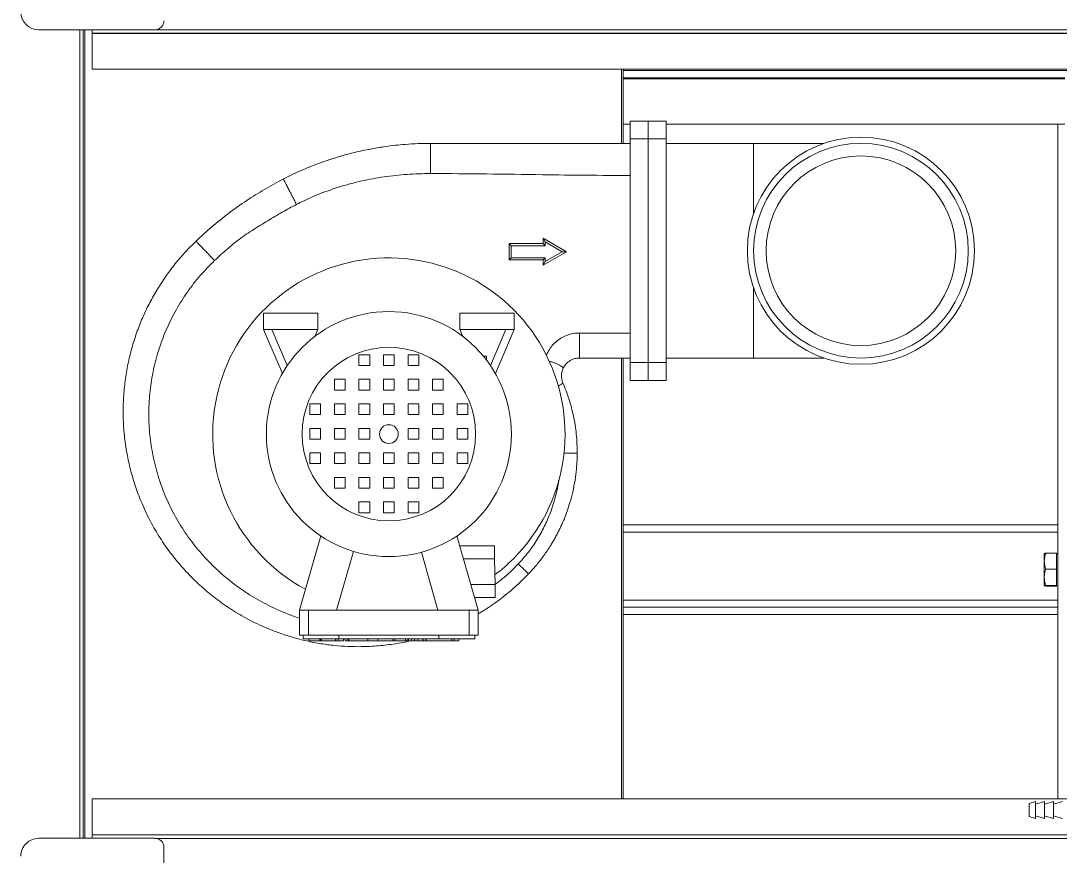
# Model space of a CAD drawing. Header units: millimetres. Extents: x 7703 to 14147, y -5820 to 95.
# Drawn here: x 12644.7 to 12702.8, y -3929.3 to -3882.6 of the extents above; entities that cross this region are included whole.
import ezdxf

# ---------------------------------------------------------------- set-up
doc = ezdxf.new("R2010")
doc.units = ezdxf.units.MM

# ---------------------------------------------------------------- blocks, each defined once
blk = doc.blocks.new('FD-100 SAG')
at = {"color": 1, "linetype": 'Continuous', "lineweight": 15}
for p, q in [((4878.97, 2413.92), (4878.97, 1710.47)), ((4879.76, 1413.67), (4879.76, 2413.67)), ((4899.75, 1413.67), (4899.75, 2413.67)), ((4899.76, 1413.67), (4899.76, 2413.67)), ((4901.77, 1448.98), (4901.77, 2378.35)), ((4449.75, 1448.98), (4449.75, 1990.8)), ((4451.76, 1413.67), (4451.76, 1990.65)), ((4451.77, 1413.67), (4451.77, 1990.65)), ((4471.76, 1413.67), (4471.76, 1960.8)), ((4460.83, 1956.09), (4462.33, 1951.09)), ((4468.81, 1951.09), (4470.31, 1956.09)), ((4848.97, 1953.46), (4471.76, 1953.46)), ((4574.97, 1710.47), (4574.97, 1953.46)), ((4578.97, 1710.47), (4578.97, 1953.46)), ((4582.97, 1710.47), (4582.97, 1953.46)), ((4590.81, 1952.86), (4590.81, 1946.77)), ((4590.81, 1952.86), (4590.97, 1952.86)), ((4590.97, 1953.46), (4590.97, 1952.86)), ((4590.97, 1952.86), (4591.13, 1952.86)), ((4591.13, 1952.86), (4591.13, 1946.77)), ((4591.13, 1952.86), (4595.7, 1952.86)), ((4595.7, 1952.86), (4600.28, 1952.86)), ((4600.28, 1952.86), (4600.28, 1946.77)), ((4600.28, 1952.86), (4604.7, 1952.86)), ((4604.7, 1952.86), (4609.12, 1952.86)), ((4608.97, 1952.86), (4608.97, 1953.46)), ((4609.12, 1952.86), (4609.12, 1946.77)), ((4620.97, 1710.47), (4620.97, 1953.46)), ((4624.97, 1710.47), (4624.97, 1953.46)), ((4848.97, 1953.46), (4848.97, 1957.46)), ((4848.97, 1734.47), (4848.97, 1953.46)), ((4874.23, 1957.46), (4874.23, 1710.47)), ((4874.97, 1957.46), (4874.97, 1710.47)), ((4460.83, 1951.09), (4462.33, 1946.09)), ((4460.83, 1951.09), (4470.31, 1951.09)), ((4468.81, 1946.09), (4470.31, 1951.09)), ((4460.83, 1946.09), (4462.33, 1941.09)), ((4460.83, 1946.09), (4470.31, 1946.09)), ((4468.81, 1941.09), (4470.31, 1946.09)), ((4595.7, 1945.96), (4590.97, 1945.96)), ((4595.7, 1945.96), (4604.7, 1945.96)), ((4604.7, 1945.96), (4608.96, 1945.96)), ((4460.83, 1941.09), (4461.88, 1937.57)), ((4460.83, 1941.09), (4470.31, 1941.09)), ((4461.88, 1937.57), (4469.26, 1937.57)), ((4469.26, 1937.57), (4470.31, 1941.09)), ((4718.24, 1822.64), (4718.24, 1783.43)), ((4838.24, 1783.43), (4838.24, 1822.64)), ((4718.24, 1783.43), (4718.24, 1734.47)), ((4757.45, 1783.43), (4718.24, 1783.43)), ((4838.24, 1783.43), (4799.03, 1783.43)), ((4838.24, 1734.47), (4838.24, 1783.43)), ((4705.74, 1724.47), (4705.74, 1734.47)), ((4705.74, 1734.47), (4715.74, 1734.47)), ((4715.74, 1734.47), (4715.74, 1724.47)), ((4840.74, 1734.47), (4715.74, 1734.47)), ((4840.74, 1724.47), (4840.74, 1734.47)), ((4840.74, 1734.47), (4850.74, 1734.47)), ((4850.74, 1734.47), (4850.74, 1724.47)), ((4715.74, 1724.47), (4705.74, 1724.47)), ((4705.74, 1714.47), (4705.74, 1724.47)), ((4840.74, 1724.47), (4715.74, 1724.47)), ((4715.74, 1724.47), (4715.74, 1714.47)), ((4850.74, 1724.47), (4840.74, 1724.47)), ((4840.74, 1714.47), (4840.74, 1724.47)), ((4850.74, 1724.47), (4850.74, 1714.47)), ((4718.24, 1710.47), (4471.76, 1710.47)), ((4718.24, 1709.47), (4471.76, 1709.47)), ((4715.74, 1714.47), (4705.74, 1714.47)), ((4715.74, 1714.47), (4840.74, 1714.47)), ((4718.24, 1686.02), (4718.24, 1714.47)), ((4732.24, 1714.47), (4732.24, 1686.02)), ((4879.76, 1710.47), (4838.24, 1710.47)), ((4879.76, 1709.47), (4838.24, 1709.47)), ((4850.74, 1714.47), (4840.74, 1714.47)), ((4848.97, 1710.47), (4848.97, 1714.47)), ((4777.7, 1678.78), (4770.2, 1665.79)), ((4777.7, 1676.47), (4772.2, 1666.95)), ((4777.7, 1676.47), (4777.7, 1678.78)), ((4785.2, 1665.79), (4777.7, 1678.78)), ((4783.2, 1666.95), (4777.7, 1676.47)), ((4772.2, 1666.95), (4770.2, 1665.79)), ((4770.2, 1665.79), (4773.2, 1665.79)), ((4772.2, 1666.95), (4774.35, 1666.95)), ((4774.35, 1666.95), (4773.2, 1665.79)), ((4773.2, 1665.79), (4773.2, 1646.78)), ((4774.35, 1666.95), (4774.35, 1647.94)), ((4781.04, 1647.94), (4781.04, 1666.95)), ((4781.04, 1666.95), (4782.2, 1665.79)), ((4781.04, 1666.95), (4783.2, 1666.95)), ((4782.2, 1646.78), (4782.2, 1665.79)), ((4782.2, 1665.79), (4785.2, 1665.79)), ((4783.2, 1666.95), (4785.2, 1665.79)), ((4734.24, 1649.47), (4709.61, 1639.01)), ((4714.01, 1636.28), (4734.24, 1644.87)), ((4734.24, 1619.16), (4734.24, 1649.47)), ((4734.24, 1649.47), (4743.24, 1649.47)), ((4743.24, 1619.16), (4743.24, 1649.47)), ((4774.35, 1647.94), (4773.2, 1646.78)), ((4773.2, 1646.78), (4782.2, 1646.78)), ((4774.35, 1647.94), (4781.04, 1647.94)), ((4781.04, 1647.94), (4782.2, 1646.78)), ((4653.45, 1644.41), (4653.95, 1644.41)), ((4653.45, 1644.24), (4653.45, 1644.41)), ((4697.54, 1644.41), (4698.04, 1644.41)), ((4698.04, 1644.41), (4698.04, 1644.24)), ((4584.44, 1638.96), (4584.44, 1627.41)), ((4584.44, 1638.96), (4591.65, 1638.83)), ((4591.65, 1638.83), (4591.65, 1625.34)), ((4591.65, 1638.83), (4606.08, 1638.58)), ((4606.08, 1638.58), (4606.08, 1621.2)), ((4606.08, 1638.58), (4613.3, 1638.46)), ((4613.3, 1638.46), (4613.3, 1619.13)), ((4719.38, 1634.06), (4717.13, 1634.06)), ((4719.38, 1632.28), (4719.38, 1634.06)), ((4561.24, 1627.47), (4563.24, 1627.47)), ((4561.24, 1607.47), (4561.24, 1627.47)), ((4563.24, 1624.47), (4563.24, 1629.47)), ((4563.24, 1629.47), (4577.24, 1629.47)), ((4577.24, 1629.47), (4618.8, 1617.55)), ((4577.24, 1629.47), (4577.24, 1624.47)), ((4584.44, 1628.36), (4583.95, 1627.55)), ((4577.24, 1624.47), (4563.24, 1624.47)), ((4563.24, 1534.47), (4563.24, 1624.47)), ((4577.24, 1624.47), (4577.24, 1606.95)), ((4665.21, 1623.62), (4659.21, 1623.62)), ((4659.21, 1623.62), (4659.21, 1617.63)), ((4665.21, 1617.63), (4665.21, 1623.62)), ((4678.93, 1623.62), (4672.93, 1623.62)), ((4672.93, 1623.62), (4672.93, 1617.63)), ((4678.93, 1617.63), (4678.93, 1623.62)), ((4692.65, 1623.62), (4686.65, 1623.62)), ((4686.65, 1623.62), (4686.65, 1617.63)), ((4692.65, 1617.63), (4692.65, 1623.62)), ((4560.24, 1618.63), (4561.24, 1618.63)), ((4560.24, 1615.94), (4561.24, 1615.94)), ((4560.24, 1615.94), (4560.24, 1614.68)), ((4659.21, 1617.63), (4665.21, 1617.63)), ((4672.93, 1617.63), (4678.93, 1617.63)), ((4686.65, 1617.63), (4692.65, 1617.63)), ((4730.36, 1620.81), (4734.24, 1619.16)), ((4734.24, 1619.16), (4743.24, 1619.16)), ((4560.24, 1614.68), (4561.24, 1614.68)), ((4560.24, 1614.68), (4560.24, 1600.4)), ((4561.24, 1607.47), (4563.24, 1607.47)), ((4561.24, 1551.47), (4561.24, 1607.47)), ((4609.7, 1597.64), (4577.24, 1606.95)), ((4577.24, 1606.95), (4577.24, 1550.22)), ((4651.49, 1609.91), (4645.49, 1609.91)), ((4645.49, 1609.91), (4645.49, 1603.91)), ((4651.49, 1603.91), (4651.49, 1609.91)), ((4665.21, 1609.91), (4659.21, 1609.91)), ((4659.21, 1609.91), (4659.21, 1603.91)), ((4665.21, 1603.91), (4665.21, 1609.91)), ((4678.93, 1609.91), (4672.93, 1609.91)), ((4672.93, 1609.91), (4672.93, 1603.91)), ((4678.93, 1603.91), (4678.93, 1609.91)), ((4692.65, 1609.91), (4686.65, 1609.91)), ((4686.65, 1609.91), (4686.65, 1603.91)), ((4692.65, 1603.91), (4692.65, 1609.91)), ((4706.36, 1609.91), (4700.36, 1609.91)), ((4700.36, 1609.91), (4700.36, 1603.91)), ((4706.36, 1603.91), (4706.36, 1609.91)), ((4560.24, 1600.4), (4561.24, 1600.4)), ((4560.24, 1600.22), (4560.24, 1600.1)), ((4560.24, 1600.1), (4561.24, 1600.1)), ((4560.24, 1600.1), (4560.24, 1598.67)), ((4560.24, 1598.67), (4561.24, 1598.67)), ((4560.24, 1598.67), (4560.24, 1598.54)), ((4560.24, 1598.54), (4560.24, 1595.81)), ((4560.24, 1598.54), (4561.24, 1598.54)), ((4645.49, 1603.91), (4651.49, 1603.91)), ((4659.21, 1603.91), (4665.21, 1603.91)), ((4672.93, 1603.91), (4678.93, 1603.91)), ((4686.65, 1603.91), (4692.65, 1603.91)), ((4700.36, 1603.91), (4706.36, 1603.91)), ((4560.24, 1595.63), (4561.24, 1595.63)), ((4560.24, 1593.88), (4561.24, 1593.88)), ((4637.77, 1596.19), (4631.77, 1596.19)), ((4631.77, 1596.19), (4631.77, 1590.19)), ((4637.77, 1590.19), (4637.77, 1596.19)), ((4651.49, 1596.19), (4645.49, 1596.19)), ((4645.49, 1596.19), (4645.49, 1590.19)), ((4651.49, 1590.19), (4651.49, 1596.19)), ((4665.21, 1596.19), (4659.21, 1596.19)), ((4659.21, 1596.19), (4659.21, 1590.19)), ((4665.21, 1590.19), (4665.21, 1596.19)), ((4678.93, 1596.19), (4672.93, 1596.19)), ((4672.93, 1596.19), (4672.93, 1590.19)), ((4678.93, 1590.19), (4678.93, 1596.19)), ((4692.65, 1596.19), (4686.65, 1596.19)), ((4686.65, 1596.19), (4686.65, 1590.19)), ((4692.65, 1590.19), (4692.65, 1596.19)), ((4706.36, 1596.19), (4700.36, 1596.19)), ((4700.36, 1596.19), (4700.36, 1590.19)), ((4706.36, 1590.19), (4706.36, 1596.19)), ((4720.08, 1596.19), (4714.08, 1596.19)), ((4714.08, 1596.19), (4714.08, 1590.19)), ((4720.08, 1590.19), (4720.08, 1596.19)), ((4560.24, 1592.15), (4561.24, 1592.15)), ((4560.24, 1591.97), (4560.24, 1590.48)), ((4560.24, 1590.48), (4561.24, 1590.48)), ((4560.24, 1590.31), (4560.24, 1590.14)), ((4560.24, 1590.14), (4561.24, 1590.14)), ((4560.24, 1590.14), (4560.24, 1588.87)), ((4560.24, 1588.87), (4560.24, 1588.72)), ((4560.24, 1588.87), (4561.24, 1588.87)), ((4560.24, 1588.72), (4561.24, 1588.72)), ((4560.24, 1588.72), (4560.24, 1582.75)), ((4631.77, 1590.19), (4637.77, 1590.19)), ((4645.49, 1590.19), (4651.49, 1590.19)), ((4659.21, 1590.19), (4665.21, 1590.19)), ((4672.93, 1590.19), (4678.93, 1590.19)), ((4686.65, 1590.19), (4692.65, 1590.19)), ((4700.36, 1590.19), (4706.36, 1590.19)), ((4714.08, 1590.19), (4720.08, 1590.19)), ((4560.24, 1582.75), (4561.24, 1582.75)), ((4560.24, 1582.75), (4560.24, 1581.61)), ((4560.24, 1581.61), (4561.24, 1581.61)), ((4560.24, 1581.61), (4560.24, 1573.3)), ((4637.77, 1582.47), (4631.77, 1582.47)), ((4631.77, 1582.47), (4631.77, 1576.47)), ((4637.77, 1576.47), (4637.77, 1582.47)), ((4651.49, 1582.47), (4645.49, 1582.47)), ((4645.49, 1582.47), (4645.49, 1576.47)), ((4651.49, 1576.47), (4651.49, 1582.47)), ((4665.21, 1582.47), (4659.21, 1582.47)), ((4659.21, 1582.47), (4659.21, 1576.47)), ((4665.21, 1576.47), (4665.21, 1582.47)), ((4692.65, 1582.47), (4686.65, 1582.47)), ((4686.65, 1582.47), (4686.65, 1576.47)), ((4692.65, 1576.47), (4692.65, 1582.47)), ((4706.36, 1582.47), (4700.36, 1582.47)), ((4700.36, 1582.47), (4700.36, 1576.47)), ((4706.36, 1576.47), (4706.36, 1582.47)), ((4720.08, 1582.47), (4714.08, 1582.47)), ((4714.08, 1582.47), (4714.08, 1576.47)), ((4720.08, 1576.47), (4720.08, 1582.47)), ((4631.77, 1576.47), (4637.77, 1576.47)), ((4645.49, 1576.47), (4651.49, 1576.47)), ((4659.21, 1576.47), (4665.21, 1576.47)), ((4686.65, 1576.47), (4692.65, 1576.47)), ((4700.36, 1576.47), (4706.36, 1576.47)), ((4714.08, 1576.47), (4720.08, 1576.47)), ((4560.24, 1573.3), (4561.24, 1573.3)), ((4560.24, 1573.3), (4560.24, 1567.71)), ((4560.24, 1567.71), (4560.24, 1557.07)), ((4560.24, 1567.71), (4561.24, 1567.71)), ((4637.77, 1568.75), (4631.77, 1568.75)), ((4631.77, 1568.75), (4631.77, 1562.75)), ((4637.77, 1562.75), (4637.77, 1568.75)), ((4651.49, 1568.75), (4645.49, 1568.75)), ((4645.49, 1568.75), (4645.49, 1562.75)), ((4651.49, 1562.75), (4651.49, 1568.75)), ((4665.21, 1568.75), (4659.21, 1568.75)), ((4659.21, 1568.75), (4659.21, 1562.75)), ((4665.21, 1562.75), (4665.21, 1568.75)), ((4678.93, 1568.75), (4672.93, 1568.75)), ((4672.93, 1568.75), (4672.93, 1562.75)), ((4678.93, 1562.75), (4678.93, 1568.75)), ((4692.65, 1568.75), (4686.65, 1568.75)), ((4686.65, 1568.75), (4686.65, 1562.75)), ((4692.65, 1562.75), (4692.65, 1568.75)), ((4706.36, 1568.75), (4700.36, 1568.75)), ((4700.36, 1568.75), (4700.36, 1562.75)), ((4706.36, 1562.75), (4706.36, 1568.75)), ((4720.08, 1568.75), (4714.08, 1568.75)), ((4714.08, 1568.75), (4714.08, 1562.75)), ((4720.08, 1562.75), (4720.08, 1568.75)), ((4577.24, 1550.22), (4610.17, 1559.66)), ((4631.77, 1562.75), (4637.77, 1562.75)), ((4645.49, 1562.75), (4651.49, 1562.75)), ((4659.21, 1562.75), (4665.21, 1562.75)), ((4672.93, 1562.75), (4678.93, 1562.75)), ((4686.65, 1562.75), (4692.65, 1562.75)), ((4700.36, 1562.75), (4706.36, 1562.75)), ((4714.08, 1562.75), (4720.08, 1562.75)), ((4560.24, 1557.07), (4561.24, 1557.07)), ((4560.24, 1557.07), (4560.24, 1556.61)), ((4560.24, 1556.61), (4561.24, 1556.61)), ((4560.24, 1554.98), (4561.24, 1554.98)), ((4560.24, 1554.2), (4561.24, 1554.2)), ((4560.24, 1554.06), (4561.24, 1554.06)), ((4651.49, 1555.04), (4645.49, 1555.04)), ((4645.49, 1555.04), (4645.49, 1549.04)), ((4651.49, 1549.04), (4651.49, 1555.04)), ((4665.21, 1555.04), (4659.21, 1555.04)), ((4659.21, 1555.04), (4659.21, 1549.04)), ((4665.21, 1549.04), (4665.21, 1555.04)), ((4678.93, 1555.04), (4672.93, 1555.04)), ((4672.93, 1555.04), (4672.93, 1549.04)), ((4678.93, 1549.04), (4678.93, 1555.04)), ((4692.65, 1555.04), (4686.65, 1555.04)), ((4686.65, 1555.04), (4686.65, 1549.04)), ((4692.65, 1549.04), (4692.65, 1555.04)), ((4706.36, 1555.04), (4700.36, 1555.04)), ((4700.36, 1555.04), (4700.36, 1549.04)), ((4706.36, 1549.04), (4706.36, 1555.04)), ((4560.24, 1551.19), (4561.24, 1551.19)), ((4560.24, 1551.19), (4560.24, 1549.74)), ((4560.24, 1549.74), (4561.24, 1549.74)), ((4560.24, 1549.74), (4560.24, 1549.6)), ((4560.24, 1549.6), (4561.24, 1549.6)), ((4560.24, 1549.6), (4560.24, 1541.83)), ((4561.24, 1551.47), (4563.24, 1551.47)), ((4561.24, 1531.47), (4561.24, 1551.47)), ((4577.24, 1550.22), (4577.24, 1534.47)), ((4645.49, 1549.04), (4651.49, 1549.04)), ((4659.21, 1549.04), (4665.21, 1549.04)), ((4672.93, 1549.04), (4678.93, 1549.04)), ((4686.65, 1549.04), (4692.65, 1549.04)), ((4700.36, 1549.04), (4706.36, 1549.04)), ((4560.24, 1541.83), (4561.24, 1541.83)), ((4560.24, 1541.83), (4560.24, 1541.49)), ((4560.24, 1541.49), (4561.24, 1541.49)), ((4560.24, 1541.49), (4560.24, 1541.13)), ((4560.24, 1541.06), (4561.24, 1541.06)), ((4560.24, 1541.06), (4560.24, 1540.93)), ((4560.24, 1540.93), (4561.24, 1540.93)), ((4560.24, 1540.93), (4560.24, 1534.73)), ((4618.8, 1541.39), (4577.24, 1529.47)), ((4665.21, 1541.32), (4659.21, 1541.32)), ((4659.21, 1541.32), (4659.21, 1535.32)), ((4665.21, 1535.32), (4665.21, 1541.32)), ((4678.93, 1541.32), (4672.93, 1541.32)), ((4672.93, 1541.32), (4672.93, 1535.32)), ((4678.93, 1535.32), (4678.93, 1541.32)), ((4692.65, 1541.32), (4686.65, 1541.32)), ((4686.65, 1541.32), (4686.65, 1535.32)), ((4692.65, 1535.32), (4692.65, 1541.32)), ((4560.24, 1534.73), (4561.24, 1534.73)), ((4563.24, 1534.47), (4577.24, 1534.47)), ((4563.24, 1529.47), (4563.24, 1534.47)), ((4577.24, 1534.47), (4577.24, 1529.47)), ((4659.21, 1535.32), (4665.21, 1535.32)), ((4672.93, 1535.32), (4678.93, 1535.32)), ((4686.65, 1535.32), (4692.65, 1535.32)), ((4730.36, 1538.13), (4734.24, 1539.78)), ((4734.24, 1539.78), (4743.24, 1539.78)), ((4734.24, 1539.78), (4734.24, 1509.47)), ((4743.24, 1539.78), (4743.24, 1509.47)), ((4561.24, 1531.47), (4563.24, 1531.47)), ((4577.24, 1529.47), (4563.24, 1529.47)), ((4734.24, 1509.47), (4709.61, 1519.93)), ((4714.01, 1522.66), (4734.24, 1514.07)), ((4653.45, 1514.53), (4653.45, 1514.7)), ((4653.95, 1514.53), (4653.45, 1514.53)), ((4698.04, 1514.53), (4697.54, 1514.53)), ((4698.04, 1514.7), (4698.04, 1514.53)), ((4734.24, 1509.47), (4743.24, 1509.47)), ((4388.76, 1453.67), (4444.76, 1453.67)), ((4449.76, 1448.67), (4449.76, 1383.67)), ((4901.76, 1383.67), (4901.76, 1448.67)), ((4449.75, 1413.67), (4451.76, 1413.67)), ((4451.76, 1413.67), (4451.77, 1413.67)), ((4451.77, 1413.67), (4471.76, 1413.67)), ((4879.76, 1413.67), (4899.75, 1413.67)), ((4899.75, 1413.67), (4899.76, 1413.67)), ((4899.76, 1413.67), (4901.77, 1413.67)), ((4901.76, 1409.47), (4449.76, 1409.47)), ((4901.76, 1409.46), (4449.76, 1409.46)), ((4449.76, 1408.46), (4901.76, 1408.46)), ((4449.76, 1406.72), (4901.76, 1406.72))]:
    blk.add_line(p, q, dxfattribs=at)
for centre, radius in [((4778.24, 1843.43), 63.5), ((4778.24, 1843.43), 60), ((4778.24, 1843.43), 53), ((4675.74, 1579.47), 68.5), ((4675.74, 1579.47), 48.5), ((4675.74, 1579.47), 5.24)]:
    blk.add_circle(centre, radius, dxfattribs=at)
for centre, radius, start, end in [((4675.74, 1579.47), 98.5, 208.25792, 135), ((4675.74, 1579.47), 98.5, 135, 143.00784), ((4444.76, 1448.67), 5, 0, 90), ((4906.76, 1448.67), 5, 90, 180), ((4439.76, 1383.67), 10, 270, 0), ((4911.76, 1383.67), 10, 180, 270)]:
    blk.add_arc(centre, radius, start, end, dxfattribs=at)
for points, knots in [([(4590.97, 1945.96), (4590.97, 1945.96), (4590.94, 1945.97), (4590.88, 1946.15), (4590.84, 1946.56), (4590.81, 1946.77)], [0, 0, 0, 0, 0.070096, 0.530789, 1, 1, 1, 1]), ([(4591.13, 1946.77), (4591.1, 1946.54), (4591.05, 1946.09), (4591, 1946), (4590.97, 1945.96)], [0, 0, 0, 0, 0.495459, 1, 1, 1, 1]), ([(4595.7, 1945.96), (4595.36, 1945.97), (4593.81, 1946.01), (4592.3, 1946.43), (4591.13, 1946.77)], [0, 0, 0, 0, 0.220365, 1, 1, 1, 1]), ([(4600.28, 1946.77), (4599.99, 1946.67), (4598.5, 1946.2), (4596.95, 1946.07), (4595.7, 1945.96)], [0, 0, 0, 0, 0.196355, 1, 1, 1, 1]), ([(4604.7, 1945.96), (4604.59, 1945.96), (4603.8, 1945.97), (4602.31, 1946.15), (4600.96, 1946.56), (4600.28, 1946.77)], [0, 0, 0, 0, 0.070092, 0.530785, 1, 1, 1, 1]), ([(4609.12, 1946.77), (4608.4, 1946.54), (4606.95, 1946.09), (4605.45, 1946), (4604.7, 1945.96)], [0, 0, 0, 0, 0.495457, 1, 1, 1, 1]), ([(4608.96, 1945.96), (4608.96, 1945.96), (4608.99, 1945.97), (4609.05, 1946.15), (4609.09, 1946.56), (4609.12, 1946.77)], [0, 0, 0, 0, 0.070096, 0.530789, 1, 1, 1, 1]), ([(4821.38, 1602.77), (4821.33, 1613.19), (4821.23, 1634.05), (4820.56, 1671.28), (4820.36, 1698.09), (4820.24, 1714.47)], [0, 0, 0, 0, 0.279991, 0.560005, 1, 1, 1, 1]), ([(4838.24, 1714.47), (4838.24, 1704.05), (4838.24, 1683.19), (4838.24, 1645.96), (4838.24, 1619.15), (4838.24, 1602.77)], [0, 0, 0, 0, 0.279991, 0.560005, 1, 1, 1, 1]), ([(4712.5, 1676.97), (4713.32, 1677.44), (4715.03, 1678.43), (4716.88, 1680.73), (4718.05, 1683.36), (4718.18, 1685.18), (4718.24, 1686.02)], [0, 0, 0, 0, 0.254252, 0.530915, 0.782172, 1, 1, 1, 1]), ([(4732.24, 1686.02), (4731.33, 1686.02), (4729.49, 1686.02), (4726.85, 1686.02), (4724.41, 1686.02), (4722.28, 1686.02), (4720.53, 1686.02), (4719.23, 1686.02), (4718.4, 1686.02), (4718.3, 1686.02), (4718.24, 1686.02)], [0, 0, 0, 0, 0.125, 0.25, 0.375001, 0.5, 0.625002, 0.750003, 0.875003, 1, 1, 1, 1]), ([(4732.24, 1686.02), (4732.19, 1684.9), (4732.07, 1682.65), (4731.16, 1679.38), (4729.77, 1676.31), (4727.92, 1673.56), (4725.67, 1671.17), (4723, 1668.99), (4720.87, 1668), (4719.73, 1667.47)], [0, 0, 0, 0, 0.141649, 0.285487, 0.426281, 0.566931, 0.70343, 0.841112, 1, 1, 1, 1]), ([(4597.61, 1657.61), (4599.09, 1658.97), (4602.16, 1661.8), (4607.24, 1665.78), (4611.57, 1668.75), (4614.9, 1670.8), (4617.02, 1672.04), (4619.21, 1673.24), (4621.48, 1674.42), (4623.81, 1675.55), (4626.22, 1676.64), (4629.16, 1677.87), (4632.91, 1679.29), (4637.76, 1680.87), (4643.55, 1682.4), (4649.79, 1683.62), (4655.79, 1684.38), (4660.79, 1684.74), (4663.72, 1684.79), (4664.99, 1684.81)], [0, 0, 0, 0, 0.081183, 0.167933, 0.260252, 0.292599, 0.325577, 0.359188, 0.393431, 0.428307, 0.463814, 0.499954, 0.556871, 0.625403, 0.705549, 0.797998, 0.881739, 0.949074, 1, 1, 1, 1]), ([(4664.99, 1684.81), (4668.55, 1684.72), (4675.56, 1684.54), (4685.75, 1682.86), (4695.35, 1680.39), (4701.36, 1678), (4704.3, 1676.83)], [0, 0, 0, 0, 0.264878, 0.519754, 0.764748, 1, 1, 1, 1]), ([(4664.99, 1684.81), (4664.99, 1684.78), (4664.99, 1684.71), (4664.99, 1684.19), (4664.99, 1683.32), (4665, 1682.09), (4665.01, 1680.58), (4665.02, 1679), (4665.02, 1677.87), (4665.03, 1677.37)], [0, 0, 0, 0, 0.1350579, 0.2782168, 0.427324, 0.5795907, 0.7318598, 0.880968, 1, 1, 1, 1]), ([(4650.01, 1674.39), (4649.58, 1674.34), (4646.25, 1673.99), (4640.14, 1672.52), (4631.88, 1669.95), (4623.98, 1666.53), (4616.53, 1662.37), (4609.48, 1657.53), (4605.24, 1653.72), (4603.13, 1651.82)], [0, 0, 0, 0, 0.024864, 0.190008, 0.354736, 0.516142, 0.676937, 0.838992, 1, 1, 1, 1]), ([(4702.54, 1674.14), (4702.56, 1674.18), (4702.9, 1674.86), (4703.44, 1675.8), (4704.04, 1676.74), (4704.21, 1676.8), (4704.3, 1676.83)], [0, 0, 0, 0, 0.024284, 0.353338, 0.682389, 1, 1, 1, 1]), ([(4704.3, 1676.83), (4704.63, 1676.71), (4705.28, 1676.45), (4706.7, 1676.1), (4708.49, 1675.96), (4710.48, 1676.18), (4711.83, 1676.71), (4712.5, 1676.97)], [0, 0, 0, 0, 0.116999, 0.234164, 0.481995, 0.745703, 1, 1, 1, 1]), ([(4716.62, 1668.9), (4716.43, 1669.45), (4715.99, 1670.74), (4715.28, 1672.53), (4714.54, 1674.24), (4713.85, 1675.58), (4713.27, 1676.49), (4712.8, 1676.99), (4712.6, 1676.98), (4712.5, 1676.97)], [0, 0, 0, 0, 0.1151213, 0.264941, 0.4180239, 0.571106, 0.7209269, 0.8646179, 1, 1, 1, 1]), ([(4575.26, 1629.47), (4576, 1630.71), (4577.59, 1633.36), (4580.22, 1637.29), (4584.31, 1642.97), (4589.93, 1649.92), (4595.09, 1655.08), (4597.61, 1657.61)], [0, 0, 0, 0, 0.119779, 0.257644, 0.393146, 0.703126, 1, 1, 1, 1]), ([(4597.61, 1657.61), (4597.68, 1657.53), (4597.79, 1657.41), (4598.48, 1656.69), (4599.2, 1655.94), (4600.08, 1655.01), (4601.37, 1653.67), (4602.44, 1652.55), (4603.13, 1651.82)], [0, 0, 0, 0, 0.2394616, 0.3683649, 0.5000061, 0.6316434, 0.760546, 1, 1, 1, 1]), ([(4603.13, 1651.82), (4600.21, 1648.94), (4596.08, 1644.87), (4592.65, 1640.19), (4591.64, 1638.82)], [0, 0, 0, 0, 0.70562, 1, 1, 1, 1]), ([(4560.24, 1618.63), (4560.24, 1618.25), (4560.24, 1617.5), (4560.24, 1616.34), (4560.24, 1616.09), (4560.24, 1615.94)], [0, 0, 0, 0, 0.281634, 0.558096, 1, 1, 1, 1]), ([(4804.11, 1527.82), (4805.52, 1530.69), (4808.34, 1536.44), (4811.87, 1545.45), (4814.88, 1554.74), (4817.56, 1565.2), (4819.69, 1576.85), (4821.12, 1589.71), (4821.29, 1598.39), (4821.38, 1602.77)], [0, 0, 0, 0, 0.123446, 0.247727, 0.37336, 0.500844, 0.664595, 0.830679, 1, 1, 1, 1]), ([(4838.24, 1602.77), (4838.22, 1600.47), (4838.16, 1595.73), (4837.77, 1589.21), (4837.17, 1582.83), (4836.34, 1576.36), (4835.06, 1568.75), (4833.35, 1560.82), (4831.35, 1553.27), (4829.34, 1546.75), (4827.39, 1541.12), (4825.47, 1536.1), (4823.38, 1531.07), (4821.03, 1525.85), (4819.22, 1522.25), (4818.34, 1520.5)], [0, 0, 0, 0, 0.080555, 0.166659, 0.229157, 0.305545, 0.395825, 0.499995, 0.590133, 0.670067, 0.739797, 0.799323, 0.858504, 0.931288, 1, 1, 1, 1]), ([(4838.24, 1602.77), (4838.19, 1602.77), (4838.08, 1602.77), (4837.14, 1602.77), (4835.58, 1602.77), (4833.39, 1602.77), (4830.69, 1602.77), (4827.67, 1602.77), (4824.52, 1602.77), (4822.4, 1602.77), (4821.38, 1602.77)], [0, 0, 0, 0, 0.1165132, 0.2400107, 0.3686418, 0.499999, 0.6313587, 0.7599882, 0.8834841, 1, 1, 1, 1]), ([(4560.24, 1595.63), (4560.24, 1595.6), (4560.24, 1595.54), (4560.24, 1595.07), (4560.24, 1594.49), (4560.24, 1594.09), (4560.24, 1593.88)], [0, 0, 0, 0, 0.279579, 0.559274, 0.779599, 1, 1, 1, 1]), ([(4560.24, 1593.88), (4560.24, 1593.62), (4560.24, 1593.11), (4560.24, 1592.55), (4560.24, 1592.2), (4560.24, 1592.16), (4560.24, 1592.15)], [0, 0, 0, 0, 0.279492, 0.559242, 0.779533, 1, 1, 1, 1]), ([(4783.58, 1471.64), (4781.67, 1469.71), (4777.9, 1465.9), (4771.8, 1460.62), (4765.37, 1455.67), (4758.51, 1451.04), (4751.22, 1446.77), (4743.52, 1442.91), (4735.44, 1439.5), (4726.99, 1436.59), (4718.2, 1434.23), (4709.1, 1432.45), (4699.74, 1431.29), (4691.65, 1430.89), (4685.06, 1430.93), (4680, 1431.16), (4674.98, 1431.58), (4669.88, 1432.2), (4663.5, 1433.24), (4655.82, 1434.92), (4646.92, 1437.53), (4637.58, 1441), (4628.11, 1445.4), (4618.78, 1450.71), (4610.21, 1456.54), (4602.39, 1462.81), (4595.31, 1469.39), (4588.78, 1476.42), (4582.61, 1484.1), (4576.74, 1492.71), (4571.29, 1502.27), (4567.19, 1511.16), (4564.18, 1519.11), (4561.95, 1526.06), (4560.01, 1533.61), (4558.52, 1541.36), (4557.51, 1549.03), (4556.96, 1556.5), (4556.82, 1564.74), (4557.24, 1573.62), (4558.43, 1582.92), (4559.47, 1589), (4560.24, 1591.92), (4560.24, 1591.95)], [0, 0, 0, 0, 0.0237303, 0.0469104, 0.0705704, 0.0947105, 0.1193305, 0.1444306, 0.1700108, 0.196071, 0.2226113, 0.2496317, 0.2771321, 0.3051127, 0.3204676, 0.334816, 0.3494899, 0.3644893, 0.379814, 0.4060752, 0.4332401, 0.4609446, 0.4932536, 0.5245286, 0.5547697, 0.5839767, 0.6121496, 0.6392887, 0.6679432, 0.6983139, 0.730401, 0.7642044, 0.783903, 0.8048428, 0.8281329, 0.8520907, 0.8739491, 0.8958074, 0.9176658, 0.9460771, 0.9735569, 0.9997702, 1, 1, 1, 1]), ([(4560.24, 1556.61), (4560.24, 1556.6), (4560.24, 1556.58), (4560.24, 1556.04), (4560.24, 1555.38), (4560.24, 1554.98)], [0, 0, 0, 0, 0.281895, 0.560058, 1, 1, 1, 1]), ([(4560.24, 1554.06), (4560.24, 1553.63), (4560.24, 1552.77), (4560.24, 1551.57), (4560.24, 1551.33), (4560.24, 1551.19)], [0, 0, 0, 0, 0.281314, 0.557377, 1, 1, 1, 1]), ([(4572.92, 1529.47), (4573.02, 1529.13), (4574.17, 1524.93), (4577.42, 1517.25), (4582.71, 1506.57), (4589.1, 1496.54), (4596.37, 1487.14), (4604.46, 1478.52), (4613.35, 1470.72), (4622.96, 1463.87), (4633.18, 1458), (4643.9, 1453.19), (4655.04, 1449.47), (4666.48, 1446.88), (4678.1, 1445.41), (4689.79, 1445.11), (4701.43, 1445.96), (4712.93, 1447.96), (4724.18, 1451.07), (4735.04, 1455.25), (4745.43, 1460.48), (4755.25, 1466.72), (4764.47, 1473.82), (4769.98, 1479.27), (4772.73, 1481.99)], [0, 0, 0, 0, 0.004353, 0.052716, 0.100676, 0.148858, 0.196694, 0.244518, 0.292089, 0.339811, 0.387391, 0.434813, 0.482094, 0.529525, 0.576829, 0.623983, 0.67102, 0.718208, 0.765299, 0.812253, 0.859129, 0.906157, 0.953138, 1, 1, 1, 1]), ([(4772.73, 1481.99), (4774.84, 1484.27), (4778.96, 1488.71), (4784.9, 1495.9), (4790.08, 1503.63), (4794.95, 1511.79), (4799.79, 1519.7), (4802.69, 1525.15), (4804.11, 1527.82)], [0, 0, 0, 0, 0.167034, 0.326143, 0.501011, 0.667572, 0.837552, 1, 1, 1, 1]), ([(4818.34, 1520.5), (4818.3, 1520.53), (4818.2, 1520.58), (4817.41, 1520.98), (4816.1, 1521.66), (4814.25, 1522.61), (4811.97, 1523.78), (4809.42, 1525.09), (4806.77, 1526.45), (4804.98, 1527.37), (4804.11, 1527.82)], [0, 0, 0, 0, 0.1165132, 0.2400078, 0.3686397, 0.4999993, 0.6313578, 0.7599883, 0.8834839, 1, 1, 1, 1]), ([(4818.34, 1520.5), (4816.45, 1516.97), (4812.73, 1510.01), (4806.23, 1499.7), (4799.26, 1489.91), (4791.65, 1480.38), (4786.3, 1474.59), (4783.58, 1471.64)], [0, 0, 0, 0, 0.199942, 0.393248, 0.606747, 0.800058, 1, 1, 1, 1]), ([(4783.58, 1471.64), (4783.54, 1471.67), (4783.47, 1471.74), (4782.87, 1472.32), (4781.86, 1473.27), (4780.45, 1474.62), (4778.72, 1476.28), (4776.77, 1478.13), (4774.75, 1480.06), (4773.39, 1481.36), (4772.73, 1481.99)], [0, 0, 0, 0, 0.116515, 0.240011, 0.36864, 0.5, 0.63136, 0.759988, 0.883483, 1, 1, 1, 1])]:
    blk.add_open_spline(points, degree=3, knots=knots, dxfattribs=at)

msp = doc.modelspace()

# ---------------------------------------------------------------- block references
at = {"color": 1, "xscale": -0.1000000000021828, "yscale": 0.1000000000021828, "zscale": 0.1000000000021828, "rotation": 270}
msp.add_blockref('FD-100 SAG', (12507.35, -4373.298), dxfattribs=at)

doc.saveas('drawing.dxf')
